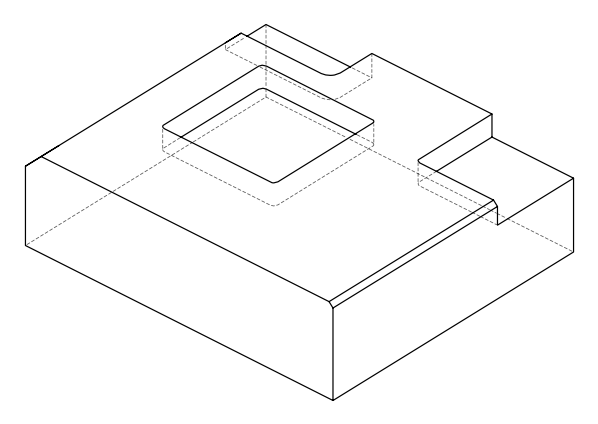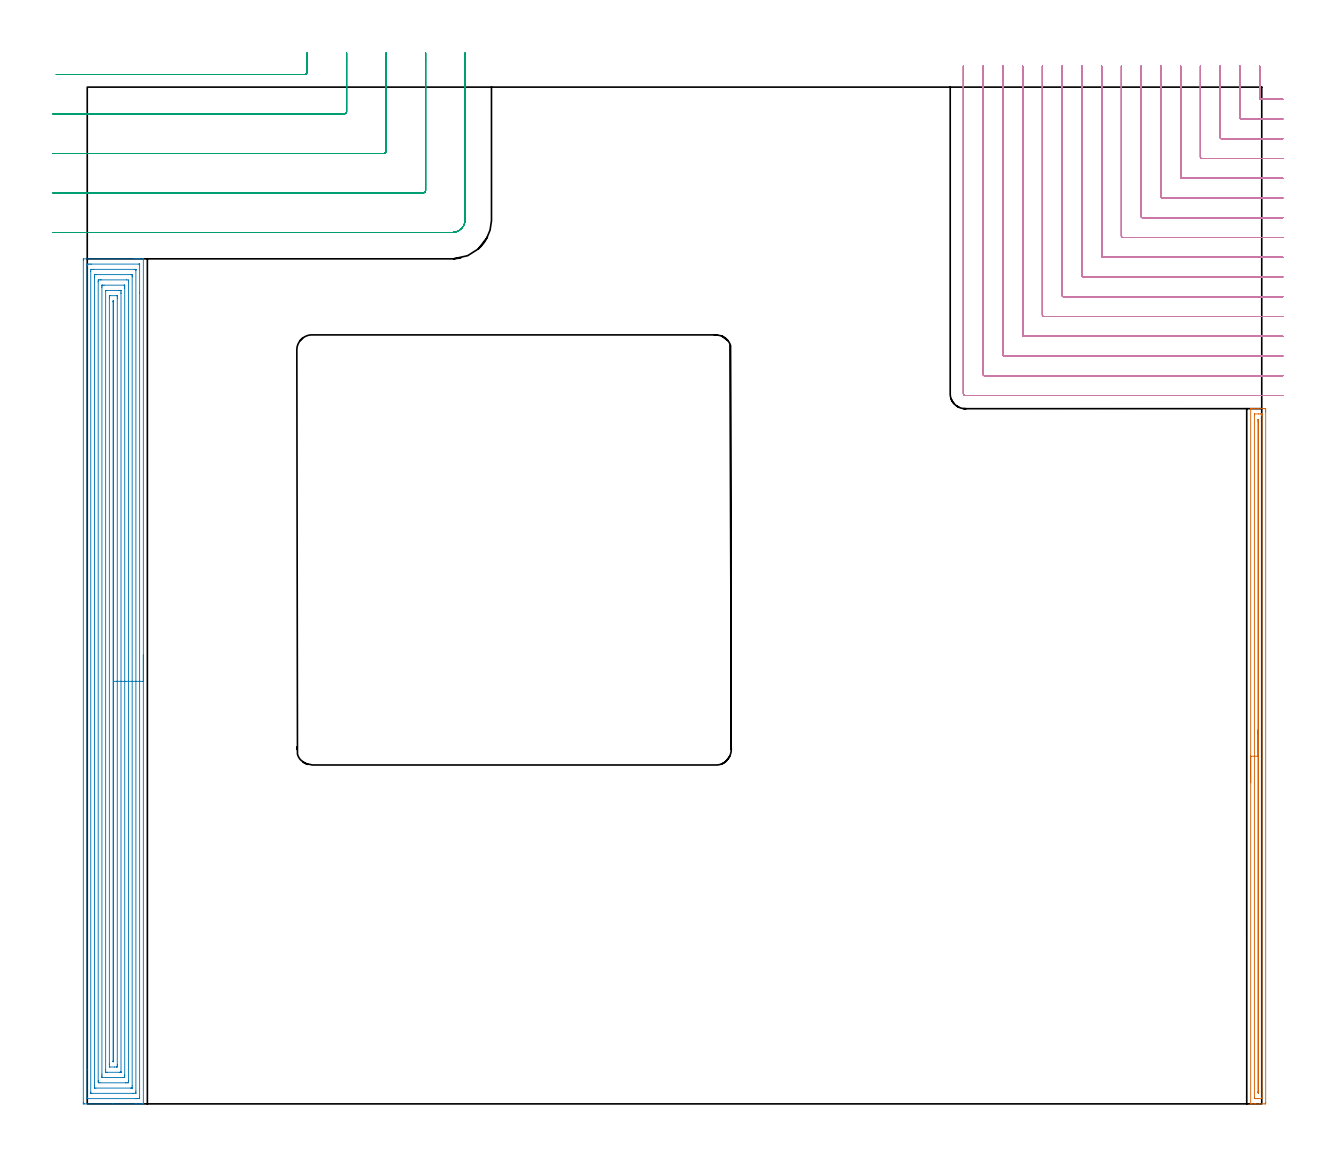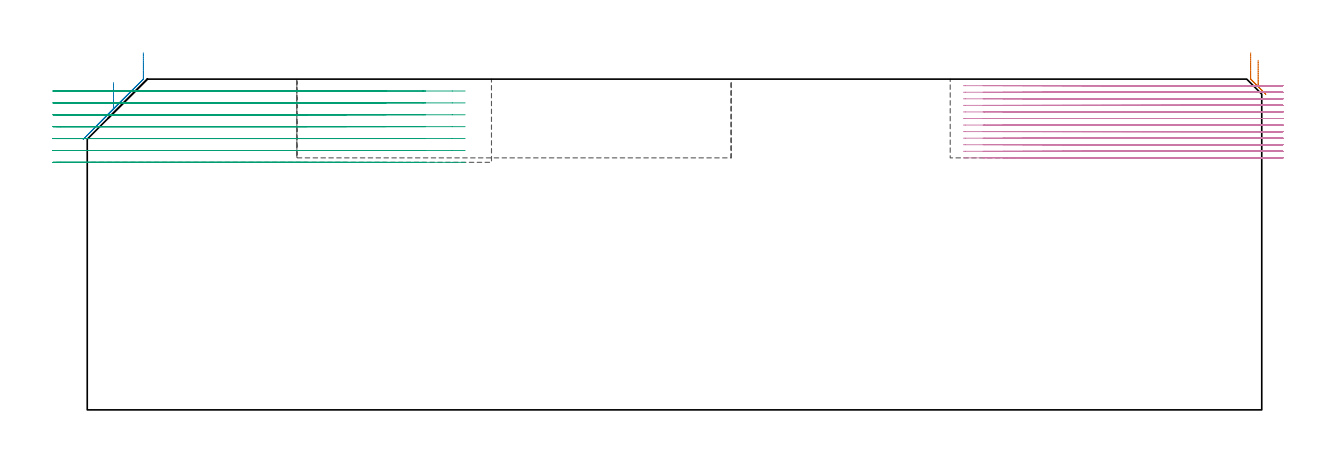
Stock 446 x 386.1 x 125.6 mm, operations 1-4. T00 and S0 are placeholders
(PLAN: 5 operations, 2 tool changes, 185.6 min)
(1 AREA_MILL | FG_CHAMFER_SURFACE | UGT0205_001 | 6.48 min | 4352 mm3)
(2 AREA_MILL_1 | FG_CHAMFER_SURFACE_1 | UGT0205_001 | 23.31 min | 85522 mm3)
(3 MILL_CORNER_NOTCH_RECTANGULAR | CORNER_NOTCH_RECTANGULAR | UGT0201_094 | Follow Part, ap 5, ae 75% | 12.53 min | 312649 mm3)
(4 MILL_CORNER_NOTCH_RECTANGULAR_1 | CORNER_NOTCH_RECTANGULAR_1 | NXT0201_013 | Follow Part, ap 2.5, ae 75% | 56.49 min | 431647 mm3)
(5 MILL_RECTANGULAR_POCKET | POCKET_RECTANGULAR_STRAIGHT | NXT0201_013 | Follow Part, ap 2.5, ae 75% | 86.79 min | 804456 mm3)
(TOOL UGT0205_001 | Chamfer Mill 20 x 3 x 45 deg. | D20 FL50 Z2)
(TOOL UGT0201_094 | End mill 20 mm | D20 FL38 Z4)
(TOOL NXT0201_013 | ENDMILL 10mm | D10 FL30 Z4)
(OP 1 AREA_MILL)
G17 G21 G94 G90
T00 M6
G54
G17 G0 G90 X441.8 Y122. S1061 M3
G43 Z135.6 H0
G94 G1 Y122.038 Z134.728 F250.
Y122.152 Z133.863
Y122.341 Z133.012
Y122.603 Z132.18
Y122.937 Z131.374
Y123.34 Z130.6
Y123.809 Z129.864
Y124.34 Z129.172
Y124.929 Z128.529
Y125.572 Z127.939
Y126.264 Z127.408
Y127. Z126.94
Y127.774 Z126.537
Y128.58 Z126.203
Y129.412 Z125.941
Y130.264 Z125.752
Y131.128 Z125.638
Y132. Z125.6
Y263.824
X441.803 Y263.99 Z125.588
X441.864 Y263.993 Z125.527
X442.287 Y264. Z125.113
X442.605 Z124.795
X443.31 Z124.085
X444.556 Z122.841
X445.99 Z121.406
X446.613 Z120.783
X446.883 Y263.998 Z120.513
X447.491 Y263.993 Z119.905
X447.493 Y263.987 Z119.903
X447.499 Y263.377 Z119.901
X447.5 Y262.76 Z119.9
X447.499 Y0.623 Z119.901
X447.494 Y0.012 Z119.903
X447.491 Y0.007 Z119.905
X446.883 Y0. Z120.513
X445.097 Z122.298
X443.663 Z123.734
X443.31 Z124.085
X442.287 Z125.113
X441.867 Z125.524
X441.815 Z125.576
X441.802 Y0.007 Z125.588
X441.8 Y0.176 Z125.6
Y132.
X443.214 Z124.186
Y261.685
X443.216 Y261.781 Z124.184
X443.221 Y261.971 Z124.179
X443.226 Y261.992 Z124.174
X443.234 Y261.995 Z124.166
X443.259 Y261.998 Z124.141
X444.686 Y262. Z122.714
X445.58 Z121.82
X445.99 Y261.997 Z121.41
X446.048 Y261.994 Z121.352
X446.078 Y261.991 Z121.322
X446.081 Y261.877 Z121.319
X446.085 Y261.685 Z121.315
X446.086 Y261.589 Z121.314
Y261.494
Y2.315
X446.084 Y2.219 Z121.316
X446.079 Y2.029 Z121.321
X446.074 Y2.008 Z121.326
X446.066 Y2.005 Z121.334
X446.041 Y2.002 Z121.359
X444.614 Y2. Z122.786
X443.72 Z123.68
X443.31 Y2.003 Z124.09
X443.252 Y2.006 Z124.148
X443.222 Y2.009 Z124.178
X443.219 Y2.123 Z124.181
X443.215 Y2.315 Z124.185
X443.214 Y2.411 Z124.186
Y2.507
Y132.
X444.628 Z122.772
Y258.908
X444.629 Y259.376 Z122.771
X444.633 Y259.802 Z122.767
X444.635 Y259.844 Z122.765
X444.649 Y259.943 Z122.751
X444.664 Y259.802 Z122.736
X444.671 Y259.377 Z122.729
Y259.334
Y4.624
X444.667 Y4.198 Z122.733
X444.665 Y4.156 Z122.735
X444.651 Y4.057 Z122.749
X444.635 Y4.198 Z122.765
X444.632 Y4.241 Z122.768
X444.629 Y4.666 Z122.771
X444.628 Y132. Z122.772
Y132.872 Z122.81
Y133.737 Z122.923
Y134.588 Z123.112
Y135.42 Z123.375
Y136.226 Z123.708
Y137. Z124.111
Y137.736 Z124.58
Y138.428 Z125.111
Y139.071 Z125.7
Y139.66 Z126.344
Y140.192 Z127.036
Y140.66 Z127.772
Y141.063 Z128.545
Y141.397 Z129.351
Y141.659 Z130.183
Y141.848 Z131.035
Y141.962 Z131.9
Y142. Z132.772
G0 Z135.6
M5
M2
(OP 2 AREA_MILL_1)
G17 G21 G94 G90
T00 M6
G54
G17 G0 G90 X21.3 Y170.45 S1061 M3
G43 Z135.6 H0
G94 G1 Y170.412 Z134.728 F250.
Y170.298 Z133.863
Y170.109 Z133.012
Y169.847 Z132.18
Y169.513 Z131.374
Y169.11 Z130.6
Y168.642 Z129.864
Y168.11 Z129.172
Y167.521 Z128.529
Y166.878 Z127.939
Y166.186 Z127.408
Y165.45 Z126.94
Y164.676 Z126.537
Y163.87 Z126.203
Y163.038 Z125.941
Y162.186 Z125.752
Y161.322 Z125.638
Y160.45 Z125.6
Y0.166
X21.294 Y0.01 Z125.593
X20.992 Y0. Z125.291
X20.66 Z124.959
X20.006 Z124.301
X18.801 Z123.098
X18.249 Z122.543
X9.668 Z113.965
X-1.085 Z103.212
X-1.364 Y0.003 Z102.933
X-1.492 Y0.01 Z102.806
X-1.499 Y0.14 Z102.799
X-1.5 Y0.612 Z102.8
Y320.288
X-1.495 Y320.764 Z102.803
X-1.492 Y320.89 Z102.806
X-1.361 Y320.9 Z102.936
X17.646 Z121.941
X18.249 Z122.543
X18.801 Z123.098
X19.128 Z123.424
X19.68 Z123.976
X20.006 Z124.301
X20.993 Z125.292
X21.294 Y320.89 Z125.593
X21.3 Y320.734 Z125.6
Y160.45
X19.886 Z124.186
X19.885 Y2.522 Z124.185
X19.884 Y2.398 Z124.184
X19.879 Y2.023 Z124.179
X19.513 Y2.007 Z123.813
X19.128 Y2.003 Z123.428
X18.641 Y2. Z122.941
X18.249 Z122.549
X0.185 Z104.485
X-0.006 Y2.002 Z104.294
X-0.036 Y2.004 Z104.264
X-0.067 Y2.01 Z104.233
X-0.079 Y2.017 Z104.221
X-0.08 Y2.04 Z104.22
X-0.085 Y2.275 Z104.215
X-0.086 Y12.991 Z104.214
X-0.085 Y318.378 Z104.215
X-0.084 Y318.502 Z104.216
X-0.079 Y318.877 Z104.221
X0.287 Y318.893 Z104.587
X0.672 Y318.898 Z104.972
X1.159 Y318.9 Z105.459
X1.551 Z105.851
X19.615 Z123.915
X19.806 Y318.898 Z124.106
X19.836 Y318.896 Z124.136
X19.867 Y318.89 Z124.167
X19.879 Y318.883 Z124.179
X19.88 Y318.86 Z124.18
X19.885 Y318.625 Z124.185
X19.886 Y307.901 Z124.186
Y160.45
X18.471 Z122.771
Y4.851
X18.469 Y4.184 Z122.769
X18.467 Y4.072 Z122.767
X18.465 Y4.022 Z122.765
X18.423 Y4.008 Z122.723
X18.249 Y4.005 Z122.549
X17.551 Y4. Z121.851
X17.37 Z121.67
X1.732 Y4.001 Z106.032
X1.551 Y4.004 Z105.851
X1.371 Y4.01 Z105.671
X1.335 Y4.017 Z105.635
X1.332 Y4.049 Z105.632
X1.33 Y4.109 Z105.63
X1.329 Y4.184 Z105.629
Y4.41
Y316.049
X1.331 Y316.716 Z105.631
X1.333 Y316.828 Z105.633
X1.335 Y316.878 Z105.635
X1.377 Y316.892 Z105.677
X1.551 Y316.896 Z105.851
X2.249 Y316.9 Z106.549
X2.43 Z106.73
X18.068 Y316.899 Z122.368
X18.249 Y316.896 Z122.549
X18.429 Y316.89 Z122.729
X18.465 Y316.883 Z122.765
X18.468 Y316.851 Z122.768
X18.47 Y316.791 Z122.77
X18.471 Y316.716 Z122.771
Y316.49
Y160.45
X17.057 Z121.357
Y6.863
X17.056 Y6.289 Z121.356
X17.053 Y6.096 Z121.353
X17.05 Y6.029 Z121.35
X17.044 Y6.009 Z121.344
X17.022 Y6.007 Z121.322
X16.916 Y6.003 Z121.216
X16.491 Y6. Z120.791
X3.279 Z107.579
X2.883 Y6.006 Z107.183
X2.785 Y6.01 Z107.085
X2.749 Y6.017 Z107.049
X2.747 Y6.049 Z107.047
X2.745 Y6.133 Z107.045
X2.743 Y6.545 Z107.043
Y6.863
Y314.037
X2.744 Y314.611 Z107.044
X2.747 Y314.804 Z107.047
X2.75 Y314.871 Z107.05
X2.756 Y314.891 Z107.056
X2.778 Y314.893 Z107.078
X2.884 Y314.897 Z107.184
X3.309 Y314.9 Z107.609
X16.521 Z120.821
X16.917 Y314.894 Z121.217
X17.015 Y314.89 Z121.315
X17.051 Y314.883 Z121.351
X17.053 Y314.851 Z121.353
X17.055 Y314.767 Z121.355
X17.057 Y314.355 Z121.357
Y314.037
Y160.45
X15.643 Z119.943
X15.642 Y8.649 Z119.942
Y8.619
X15.612 Y8.01 Z119.912
X15.369 Y8.003 Z119.669
X14.734 Y8. Z119.034
X14.493 Z118.793
X4.825 Y8.001 Z109.125
X4.188 Y8.01 Z108.488
X4.159 Y8.649 Z108.459
X4.158 Y8.679 Z108.458
Y312.251
Y312.281
X4.188 Y312.89 Z108.488
X4.431 Y312.897 Z108.731
X5.066 Y312.9 Z109.366
X5.307 Z109.607
X14.975 Y312.899 Z119.275
X15.612 Y312.89 Z119.912
X15.641 Y312.251 Z119.941
X15.642 Y312.221 Z119.942
X15.643 Y160.45 Z119.943
X14.229 Z118.529
Y10.948
X14.227 Y10.435 Z118.527
X14.224 Y10.059 Z118.524
X14.222 Y10.01 Z118.522
X14.175 Y10.007 Z118.475
X14.069 Y10.003 Z118.369
X13.855 Y10.001 Z118.155
X13.404 Y10. Z117.704
X5.803 Y10.001 Z110.103
X5.689 Y10.003 Z109.989
X5.613 Y10.008 Z109.913
X5.578 Y10.013 Z109.878
X5.577 Y10.055 Z109.877
X5.573 Y10.435 Z109.873
X5.571 Y10.815 Z109.871
Y11.328
Y309.952
X5.573 Y310.465 Z109.873
X5.576 Y310.841 Z109.876
X5.578 Y310.89 Z109.878
X5.625 Y310.894 Z109.925
X5.731 Y310.897 Z110.031
X5.945 Y310.899 Z110.245
X6.396 Y310.9 Z110.696
X13.997 Y310.899 Z118.297
X14.111 Y310.897 Z118.411
X14.187 Y310.892 Z118.487
X14.222 Y310.887 Z118.522
X14.223 Y310.845 Z118.523
X14.227 Y310.465 Z118.527
X14.229 Y310.085 Z118.529
Y309.572
Y160.45
X12.815 Z117.115
X12.814 Y12.221 Z117.114
X12.813 Y12.039 Z117.113
X12.811 Y12.017 Z117.111
X12.809 Y12.013 Z117.109
X12.791 Y12.01 Z117.091
X12.676 Y12.004 Z116.976
X12.531 Y12.001 Z116.831
X12.314 Y12. Z116.614
X7.703 Z112.003
X7.04 Y12.002 Z111.34
X7.007 Y12.006 Z111.307
X6.998 Y12.008 Z111.298
X6.992 Y12.05 Z111.292
X6.99 Y12.221 Z111.29
X6.986 Y12.95 Z111.286
X6.985 Y13.114 Z111.285
X6.986 Y308.679 Z111.286
X6.987 Y308.861 Z111.287
X6.989 Y308.883 Z111.289
X6.991 Y308.887 Z111.291
X7.009 Y308.89 Z111.309
X7.124 Y308.896 Z111.424
X7.269 Y308.899 Z111.569
X7.486 Y308.9 Z111.786
X12.097 Z116.397
X12.76 Y308.898 Z117.06
X12.793 Y308.894 Z117.093
X12.802 Y308.892 Z117.102
X12.808 Y308.85 Z117.108
X12.81 Y308.679 Z117.11
X12.814 Y307.95 Z117.114
X12.815 Y307.786 Z117.115
Y160.45
X11.4 Z115.7
Y14.9
X11.399 Y14.716 Z115.699
X11.393 Y14.007 Z115.693
X11.225 Y14. Z115.525
X11.218 Z115.518
X10.346 Z114.646
X8.588 Z112.888
X8.407 Y14.007 Z112.707
X8.404 Y14.188 Z112.704
X8.4 Y14.9 Z112.7
Y15.085
Y306.
X8.401 Y306.185 Z112.701
X8.407 Y306.893 Z112.707
X8.575 Y306.9 Z112.875
X8.582 Z112.882
X11.212 Z115.512
X11.393 Y306.893 Z115.693
X11.396 Y306.712 Z115.696
X11.4 Y306. Z115.7
Y305.815
Y160.45
X9.986 Z114.286
Y16.327
X9.985 Y16.153 Z114.285
X9.982 Y16.064 Z114.282
X9.979 Y16.014 Z114.279
X9.958 Y16.01 Z114.258
X9.9 Y16.007 Z114.2
X9.842 Y16.01 Z114.142
X9.821 Y16.014 Z114.121
X9.818 Y16.064 Z114.118
X9.816 Y16.151 Z114.116
X9.814 Y16.326 Z114.114
Y304.573
X9.815 Y304.747 Z114.115
X9.818 Y304.836 Z114.118
X9.821 Y304.886 Z114.121
X9.842 Y304.89 Z114.142
X9.9 Y304.893 Z114.2
X9.958 Y304.89 Z114.258
X9.979 Y304.886 Z114.279
X9.982 Y304.836 Z114.282
X9.984 Y304.749 Z114.284
X9.986 Y304.574 Z114.286
Y160.45
Y159.578 Z114.324
Y158.714 Z114.438
Y157.862 Z114.627
Y157.03 Z114.889
Y156.224 Z115.223
Y155.45 Z115.626
Y154.714 Z116.095
Y154.022 Z116.626
Y153.379 Z117.215
Y152.79 Z117.858
Y152.258 Z118.55
Y151.79 Z119.286
Y151.387 Z120.06
Y151.053 Z120.866
Y150.791 Z121.698
Y150.602 Z122.55
Y150.488 Z123.415
Y150.45 Z124.286
G0 Z135.6
M5
M2
(OP 3 MILL_CORNER_NOTCH_RECTANGULAR)
G17 G21 G94 G90
T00 M6
G54
G17 G0 G90 X-11.773 Y390.9 S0 M3
G43 Z135.6 H0
Z121.086
G94 G1 X-8.773 F250.
X82.506 F500.
G3 X83.5 Y391.894 R1.
G1 Y396.1
Y399.1 F250.
G0 Z135.6
X-13. Y375.9
Z121.086
G1 X-10.
X97.506 F500.
G3 X98.5 Y376.894 R1.
G1 Y396.1
Y399.1 F250.
G0 Z135.6
X-13. Y360.9
Z121.086
G1 X-10.
X112.505 F500.
G3 X113.5 Y361.894 R1.
G1 Y396.1
Y399.1 F250.
G0 Z135.6
X-13. Y345.9
Z121.086
G1 X-10.
X127.505 F500.
G3 X128.5 Y346.895 R1.
G1 Y396.1
Y399.1 F250.
G0 Z135.6
X-13. Y330.9
Z121.086
G1 X-10.
X138.6 F500.
G3 X143.5 Y335.8 R4.9
G1 Y396.1
Y399.1 F250.
G0 Z135.6
X-11.773 Y390.9
Z116.571
G1 X-8.773
X82.506 F500.
G3 X83.5 Y391.894 R1.
G1 Y396.1
Y399.1 F250.
G0 Z135.6
X-13. Y375.9
Z116.571
G1 X-10.
X97.506 F500.
G3 X98.5 Y376.894 R1.
G1 Y396.1
Y399.1 F250.
G0 Z135.6
X-13. Y360.9
Z116.571
G1 X-10.
X112.505 F500.
G3 X113.5 Y361.894 R1.
G1 Y396.1
Y399.1 F250.
G0 Z135.6
X-13. Y345.9
Z116.571
G1 X-10.
X127.505 F500.
G3 X128.5 Y346.895 R1.
G1 Y396.1
Y399.1 F250.
G0 Z135.6
X-13. Y330.9
Z116.571
G1 X-10.
X138.6 F500.
G3 X143.5 Y335.8 R4.9
G1 Y396.1
Y399.1 F250.
G0 Z135.6
X-11.773 Y390.9
Z112.057
G1 X-8.773
X82.506 F500.
G3 X83.5 Y391.894 R1.
G1 Y396.1
Y399.1 F250.
G0 Z135.6
X-13. Y375.9
Z112.057
G1 X-10.
X97.506 F500.
G3 X98.5 Y376.894 R1.
G1 Y396.1
Y399.1 F250.
G0 Z135.6
X-13. Y360.9
Z112.057
G1 X-10.
X112.505 F500.
G3 X113.5 Y361.894 R1.
G1 Y396.1
Y399.1 F250.
G0 Z135.6
X-13. Y345.9
Z112.057
G1 X-10.
X127.505 F500.
G3 X128.5 Y346.895 R1.
G1 Y396.1
Y399.1 F250.
G0 Z135.6
X-13. Y330.9
Z112.057
G1 X-10.
X138.6 F500.
G3 X143.5 Y335.8 R4.9
G1 Y396.1
Y399.1 F250.
G0 Z135.6
X-11.773 Y390.9
Z107.543
G1 X-8.773
X82.506 F500.
G3 X83.5 Y391.894 R1.
G1 Y396.1
Y399.1 F250.
G0 Z135.6
X-13. Y375.9
Z107.543
G1 X-10.
X97.506 F500.
G3 X98.5 Y376.894 R1.
G1 Y396.1
Y399.1 F250.
G0 Z135.6
X-13. Y360.9
Z107.543
G1 X-10.
X112.505 F500.
G3 X113.5 Y361.894 R1.
G1 Y396.1
Y399.1 F250.
G0 Z135.6
X-13. Y345.9
Z107.543
G1 X-10.
X127.505 F500.
G3 X128.5 Y346.895 R1.
G1 Y396.1
Y399.1 F250.
G0 Z135.6
X-13. Y330.9
Z107.543
G1 X-10.
X138.6 F500.
G3 X143.5 Y335.8 R4.9
G1 Y396.1
Y399.1 F250.
G0 Z135.6
X-11.773 Y390.9
Z103.029
G1 X-8.773
X82.506 F500.
G3 X83.5 Y391.894 R1.
G1 Y396.1
Y399.1 F250.
G0 Z135.6
X-13. Y375.9
Z103.029
G1 X-10.
X97.506 F500.
G3 X98.5 Y376.894 R1.
G1 Y396.1
Y399.1 F250.
G0 Z135.6
X-13. Y360.9
Z103.029
G1 X-10.
X112.505 F500.
G3 X113.5 Y361.894 R1.
G1 Y396.1
Y399.1 F250.
G0 Z135.6
X-13. Y345.9
Z103.029
G1 X-10.
X127.505 F500.
G3 X128.5 Y346.895 R1.
G1 Y396.1
Y399.1 F250.
G0 Z135.6
X-13. Y330.9
Z103.029
G1 X-10.
X138.6 F500.
G3 X143.5 Y335.8 R4.9
G1 Y396.1
Y399.1 F250.
G0 Z135.6
X-11.773 Y390.9
Z98.514
G1 X-8.773
X82.506 F500.
G3 X83.5 Y391.894 R1.
G1 Y396.1
Y399.1 F250.
G0 Z135.6
X-13. Y375.9
Z98.514
G1 X-10.
X97.506 F500.
G3 X98.5 Y376.894 R1.
G1 Y396.1
Y399.1 F250.
G0 Z135.6
X-13. Y360.9
Z98.514
G1 X-10.
X112.506 F500.
G3 X113.5 Y361.894 R1.
G1 Y396.1
Y399.1 F250.
G0 Z135.6
X-13. Y345.9
Z98.514
G1 X-10.
X127.505 F500.
G3 X128.5 Y346.895 R1.
G1 Y396.1
Y399.1 F250.
G0 Z135.6
X-13. Y330.9
Z98.514
G1 X-10.
X138.6 F500.
G3 X143.5 Y335.8 R4.9
G1 Y396.1
Y399.1 F250.
G0 Z135.6
X-11.773 Y390.9
Z94.
G1 X-8.773
X82.506 F500.
G3 X83.5 Y391.894 R1.
G1 Y396.1
Y399.1 F250.
G0 Z135.6
X-13. Y375.9
Z94.
G1 X-10.
X97.506 F500.
G3 X98.5 Y376.894 R1.
G1 Y396.1
Y399.1 F250.
G0 Z135.6
X-13. Y360.9
Z94.
G1 X-10.
X112.506 F500.
G3 X113.5 Y361.894 R1.
G1 Y396.1
Y399.1 F250.
G0 Z135.6
X-13. Y345.9
Z94.
G1 X-10.
X127.505 F500.
G3 X128.5 Y346.895 R1.
G1 Y396.1
Y399.1 F250.
G0 Z135.6
X-13. Y330.9
Z94.
G1 X-10.
X138.6 F500.
G3 X143.5 Y335.8 R4.9
G1 Y396.1
Y399.1 F250.
G0 Z135.6
M5
M2
(OP 4 MILL_CORNER_NOTCH_RECTANGULAR_1)
G17 G21 G94 G90
T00 M6
G54
G17 G0 G90 X445.2 Y394.1 S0 M3
G43 Z135.6 H0
Z123.108
G94 G1 Y391.1 F250.
Y381.993 F500.
G3 X445.693 Y381.5 R0.5
G1 X451.
X454. F250.
G0 Z135.6
X437.7 Y394.1
Z123.108
G1 Y391.1
Y374.493 F500.
G3 X438.193 Y374. R0.5
G1 X451.
X454. F250.
G0 Z135.6
X430.2 Y394.1
Z123.108
G1 Y391.1
Y366.993 F500.
G3 X430.693 Y366.5 R0.5
G1 X451.
X454. F250.
G0 Z135.6
X422.7 Y394.1
Z123.108
G1 Y391.1
Y359.494 F500.
G3 X423.194 Y359. R0.5
G1 X451.
X454. F250.
G0 Z135.6
X415.2 Y394.1
Z123.108
G1 Y391.1
Y351.994 F500.
G3 X415.694 Y351.5 R0.5
G1 X451.
X454. F250.
G0 Z135.6
X407.7 Y394.1
Z123.108
G1 Y391.1
Y344.494 F500.
G3 X408.194 Y344. R0.5
G1 X451.
X454. F250.
G0 Z135.6
X400.2 Y394.1
Z123.108
G1 Y391.1
Y336.995 F500.
G3 X400.695 Y336.5 R0.5
G1 X451.
X454. F250.
G0 Z135.6
X392.7 Y394.1
Z123.108
G1 Y391.1
Y329.495 F500.
G3 X393.195 Y329. R0.5
G1 X451.
X454. F250.
G0 Z135.6
X385.2 Y394.1
Z123.108
G1 Y391.1
Y321.995 F500.
G3 X385.695 Y321.5 R0.5
G1 X451.
X454. F250.
G0 Z135.6
X377.7 Y394.1
Z123.108
G1 Y391.1
Y314.495 F500.
G3 X378.195 Y314. R0.5
G1 X451.
X454. F250.
G0 Z135.6
X370.2 Y394.1
Z123.108
G1 Y391.1
Y306.996 F500.
G3 X370.696 Y306.5 R0.5
G1 X451.
X454. F250.
G0 Z135.6
X362.7 Y394.1
Z123.108
G1 Y391.1
Y299.496 F500.
G3 X363.196 Y299. R0.5
G1 X451.
X454. F250.
G0 Z135.6
X355.2 Y394.1
Z123.108
G1 Y391.1
Y291.996 F500.
G3 X355.696 Y291.5 R0.5
G1 X451.
X454. F250.
G0 Z135.6
X347.7 Y394.1
Z123.108
G1 Y391.1
Y284.496 F500.
G3 X348.196 Y284. R0.5
G1 X451.
X454. F250.
G0 Z135.6
X340.2 Y394.1
Z123.108
G1 Y391.1
Y276.996 F500.
G3 X340.696 Y276.5 R0.5
G1 X451.
X454. F250.
G0 Z135.6
X332.7 Y394.1
Z123.108
G1 Y391.1
Y269.7 F500.
G3 X333.4 Y269. R0.7
G1 X451.
X454. F250.
G0 Z135.6
X445.2 Y394.1
Z120.617
G1 Y391.1
Y381.993 F500.
G3 X445.693 Y381.5 R0.5
G1 X451.
X454. F250.
G0 Z135.6
X437.7 Y394.1
Z120.617
G1 Y391.1
Y374.493 F500.
G3 X438.193 Y374. R0.5
G1 X451.
X454. F250.
G0 Z135.6
X430.2 Y394.1
Z120.617
G1 Y391.1
Y366.993 F500.
G3 X430.693 Y366.5 R0.5
G1 X451.
X454. F250.
G0 Z135.6
X422.7 Y394.1
Z120.617
G1 Y391.1
Y359.494 F500.
G3 X423.194 Y359. R0.5
G1 X451.
X454. F250.
G0 Z135.6
X415.2 Y394.1
Z120.617
G1 Y391.1
Y351.994 F500.
G3 X415.694 Y351.5 R0.5
G1 X451.
X454. F250.
G0 Z135.6
X407.7 Y394.1
Z120.617
G1 Y391.1
Y344.494 F500.
G3 X408.194 Y344. R0.5
G1 X451.
X454. F250.
G0 Z135.6
X400.2 Y394.1
Z120.617
G1 Y391.1
Y336.995 F500.
G3 X400.695 Y336.5 R0.5
G1 X451.
X454. F250.
G0 Z135.6
X392.7 Y394.1
Z120.617
G1 Y391.1
Y329.495 F500.
G3 X393.195 Y329. R0.5
G1 X451.
X454. F250.
G0 Z135.6
X385.2 Y394.1
Z120.617
G1 Y391.1
Y321.995 F500.
G3 X385.695 Y321.5 R0.5
G1 X451.
X454. F250.
G0 Z135.6
X377.7 Y394.1
Z120.617
G1 Y391.1
Y314.495 F500.
G3 X378.195 Y314. R0.5
G1 X451.
X454. F250.
G0 Z135.6
X370.2 Y394.1
Z120.617
G1 Y391.1
Y306.996 F500.
G3 X370.696 Y306.5 R0.5
G1 X451.
X454. F250.
G0 Z135.6
X362.7 Y394.1
Z120.617
G1 Y391.1
Y299.496 F500.
G3 X363.196 Y299. R0.5
G1 X451.
X454. F250.
G0 Z135.6
X355.2 Y394.1
Z120.617
G1 Y391.1
Y291.996 F500.
G3 X355.696 Y291.5 R0.5
G1 X451.
X454. F250.
G0 Z135.6
X347.7 Y394.1
Z120.617
G1 Y391.1
Y284.496 F500.
G3 X348.196 Y284. R0.5
G1 X451.
X454. F250.
G0 Z135.6
X340.2 Y394.1
Z120.617
G1 Y391.1
Y276.997 F500.
G3 X340.697 Y276.5 R0.5
G1 X451.
X454. F250.
G0 Z135.6
X332.7 Y394.1
Z120.617
G1 Y391.1
Y269.7 F500.
G3 X333.4 Y269. R0.7
G1 X451.
X454. F250.
G0 Z135.6
X445.2 Y394.1
Z118.125
G1 Y391.1
Y381.993 F500.
G3 X445.693 Y381.5 R0.5
G1 X451.
X454. F250.
G0 Z135.6
X437.7 Y394.1
Z118.125
G1 Y391.1
Y374.493 F500.
G3 X438.193 Y374. R0.5
G1 X451.
X454. F250.
G0 Z135.6
X430.2 Y394.1
Z118.125
G1 Y391.1
Y366.993 F500.
G3 X430.693 Y366.5 R0.5
G1 X451.
X454. F250.
G0 Z135.6
X422.7 Y394.1
Z118.125
G1 Y391.1
Y359.494 F500.
G3 X423.194 Y359. R0.5
G1 X451.
X454. F250.
G0 Z135.6
X415.2 Y394.1
Z118.125
G1 Y391.1
Y351.994 F500.
G3 X415.694 Y351.5 R0.5
G1 X451.
X454. F250.
G0 Z135.6
X407.7 Y394.1
Z118.125
G1 Y391.1
Y344.494 F500.
G3 X408.194 Y344. R0.5
G1 X451.
X454. F250.
G0 Z135.6
X400.2 Y394.1
Z118.125
G1 Y391.1
Y336.995 F500.
G3 X400.695 Y336.5 R0.5
G1 X451.
X454. F250.
G0 Z135.6
X392.7 Y394.1
Z118.125
G1 Y391.1
Y329.495 F500.
G3 X393.195 Y329. R0.5
G1 X451.
X454. F250.
G0 Z135.6
X385.2 Y394.1
Z118.125
G1 Y391.1
Y321.995 F500.
G3 X385.695 Y321.5 R0.5
G1 X451.
X454. F250.
G0 Z135.6
X377.7 Y394.1
Z118.125
G1 Y391.1
Y314.495 F500.
G3 X378.195 Y314. R0.5
G1 X451.
X454. F250.
G0 Z135.6
X370.2 Y394.1
Z118.125
G1 Y391.1
Y306.996 F500.
G3 X370.696 Y306.5 R0.5
G1 X451.
X454. F250.
G0 Z135.6
X362.7 Y394.1
Z118.125
G1 Y391.1
Y299.496 F500.
G3 X363.196 Y299. R0.5
G1 X451.
X454. F250.
G0 Z135.6
X355.2 Y394.1
Z118.125
G1 Y391.1
Y291.996 F500.
G3 X355.696 Y291.5 R0.5
G1 X451.
X454. F250.
G0 Z135.6
X347.7 Y394.1
Z118.125
G1 Y391.1
Y284.496 F500.
G3 X348.196 Y284. R0.5
G1 X451.
X454. F250.
G0 Z135.6
X340.2 Y394.1
Z118.125
G1 Y391.1
Y276.996 F500.
G3 X340.696 Y276.5 R0.5
G1 X451.
X454. F250.
G0 Z135.6
X332.7 Y394.1
Z118.125
G1 Y391.1
Y269.7 F500.
G3 X333.4 Y269. R0.7
G1 X451.
X454. F250.
G0 Z135.6
X445.2 Y394.1
Z115.633
G1 Y391.1
Y381.993 F500.
G3 X445.693 Y381.5 R0.5
G1 X451.
X454. F250.
G0 Z135.6
X437.7 Y394.1
Z115.633
G1 Y391.1
Y374.493 F500.
G3 X438.193 Y374. R0.5
G1 X451.
X454. F250.
G0 Z135.6
X430.2 Y394.1
Z115.633
G1 Y391.1
Y366.993 F500.
G3 X430.693 Y366.5 R0.5
G1 X451.
X454. F250.
G0 Z135.6
X422.7 Y394.1
Z115.633
G1 Y391.1
Y359.494 F500.
G3 X423.194 Y359. R0.5
G1 X451.
X454. F250.
G0 Z135.6
X415.2 Y394.1
Z115.633
G1 Y391.1
Y351.994 F500.
G3 X415.694 Y351.5 R0.5
G1 X451.
X454. F250.
G0 Z135.6
X407.7 Y394.1
Z115.633
G1 Y391.1
Y344.494 F500.
G3 X408.194 Y344. R0.5
G1 X451.
X454. F250.
G0 Z135.6
X400.2 Y394.1
Z115.633
G1 Y391.1
Y336.995 F500.
G3 X400.695 Y336.5 R0.5
G1 X451.
X454. F250.
G0 Z135.6
X392.7 Y394.1
Z115.633
G1 Y391.1
Y329.495 F500.
G3 X393.195 Y329. R0.5
G1 X451.
X454. F250.
G0 Z135.6
X385.2 Y394.1
Z115.633
G1 Y391.1
Y321.995 F500.
G3 X385.695 Y321.5 R0.5
G1 X451.
X454. F250.
G0 Z135.6
X377.7 Y394.1
Z115.633
G1 Y391.1
Y314.495 F500.
G3 X378.195 Y314. R0.5
G1 X451.
X454. F250.
G0 Z135.6
X370.2 Y394.1
Z115.633
G1 Y391.1
Y306.996 F500.
G3 X370.696 Y306.5 R0.5
G1 X451.
X454. F250.
G0 Z135.6
X362.7 Y394.1
Z115.633
G1 Y391.1
Y299.496 F500.
G3 X363.196 Y299. R0.5
G1 X451.
X454. F250.
G0 Z135.6
X355.2 Y394.1
Z115.633
G1 Y391.1
Y291.996 F500.
G3 X355.696 Y291.5 R0.5
G1 X451.
X454. F250.
G0 Z135.6
X347.7 Y394.1
Z115.633
G1 Y391.1
Y284.496 F500.
G3 X348.196 Y284. R0.5
G1 X451.
X454. F250.
G0 Z135.6
X340.2 Y394.1
Z115.633
G1 Y391.1
Y276.996 F500.
G3 X340.696 Y276.5 R0.5
G1 X451.
X454. F250.
G0 Z135.6
X332.7 Y394.1
Z115.633
G1 Y391.1
Y269.7 F500.
G3 X333.4 Y269. R0.7
G1 X451.
X454. F250.
G0 Z135.6
X445.2 Y394.1
Z113.142
G1 Y391.1
Y381.993 F500.
G3 X445.693 Y381.5 R0.5
G1 X451.
X454. F250.
G0 Z135.6
X437.7 Y394.1
Z113.142
G1 Y391.1
Y374.493 F500.
G3 X438.193 Y374. R0.5
G1 X451.
X454. F250.
G0 Z135.6
X430.2 Y394.1
Z113.142
G1 Y391.1
Y366.993 F500.
G3 X430.693 Y366.5 R0.5
G1 X451.
X454. F250.
G0 Z135.6
X422.7 Y394.1
Z113.142
G1 Y391.1
Y359.494 F500.
G3 X423.194 Y359. R0.5
G1 X451.
X454. F250.
G0 Z135.6
X415.2 Y394.1
Z113.142
G1 Y391.1
Y351.994 F500.
G3 X415.694 Y351.5 R0.5
G1 X451.
X454. F250.
G0 Z135.6
X407.7 Y394.1
Z113.142
G1 Y391.1
Y344.494 F500.
G3 X408.194 Y344. R0.5
G1 X451.
X454. F250.
G0 Z135.6
X400.2 Y394.1
Z113.142
G1 Y391.1
Y336.995 F500.
G3 X400.695 Y336.5 R0.5
G1 X451.
X454. F250.
G0 Z135.6
X392.7 Y394.1
Z113.142
G1 Y391.1
Y329.495 F500.
G3 X393.195 Y329. R0.5
G1 X451.
X454. F250.
G0 Z135.6
X385.2 Y394.1
Z113.142
G1 Y391.1
Y321.995 F500.
G3 X385.695 Y321.5 R0.5
G1 X451.
X454. F250.
G0 Z135.6
X377.7 Y394.1
Z113.142
G1 Y391.1
Y314.495 F500.
G3 X378.195 Y314. R0.5
G1 X451.
X454. F250.
G0 Z135.6
X370.2 Y394.1
Z113.142
G1 Y391.1
Y306.996 F500.
G3 X370.696 Y306.5 R0.5
G1 X451.
X454. F250.
G0 Z135.6
X362.7 Y394.1
Z113.142
G1 Y391.1
Y299.496 F500.
G3 X363.196 Y299. R0.5
G1 X451.
X454. F250.
G0 Z135.6
X355.2 Y394.1
Z113.142
G1 Y391.1
Y291.996 F500.
G3 X355.696 Y291.5 R0.5
G1 X451.
X454. F250.
G0 Z135.6
X347.7 Y394.1
Z113.142
G1 Y391.1
Y284.496 F500.
G3 X348.196 Y284. R0.5
G1 X451.
X454. F250.
G0 Z135.6
X340.2 Y394.1
Z113.142
G1 Y391.1
Y276.997 F500.
G3 X340.697 Y276.5 R0.5
G1 X451.
X454. F250.
G0 Z135.6
X332.7 Y394.1
Z113.142
G1 Y391.1
Y269.7 F500.
G3 X333.4 Y269. R0.7
G1 X451.
X454. F250.
G0 Z135.6
X445.2 Y394.1
Z110.65
G1 Y391.1
Y381.993 F500.
G3 X445.693 Y381.5 R0.5
G1 X451.
X454. F250.
G0 Z135.6
X437.7 Y394.1
Z110.65
G1 Y391.1
Y374.493 F500.
G3 X438.193 Y374. R0.5
G1 X451.
X454. F250.
G0 Z135.6
X430.2 Y394.1
Z110.65
G1 Y391.1
Y366.993 F500.
G3 X430.693 Y366.5 R0.5
G1 X451.
X454. F250.
G0 Z135.6
X422.7 Y394.1
Z110.65
G1 Y391.1
Y359.494 F500.
G3 X423.194 Y359. R0.5
G1 X451.
X454. F250.
G0 Z135.6
X415.2 Y394.1
Z110.65
G1 Y391.1
Y351.994 F500.
G3 X415.694 Y351.5 R0.5
G1 X451.
X454. F250.
G0 Z135.6
X407.7 Y394.1
Z110.65
G1 Y391.1
Y344.494 F500.
G3 X408.194 Y344. R0.5
G1 X451.
X454. F250.
G0 Z135.6
X400.2 Y394.1
Z110.65
G1 Y391.1
Y336.995 F500.
G3 X400.695 Y336.5 R0.5
G1 X451.
X454. F250.
G0 Z135.6
X392.7 Y394.1
Z110.65
G1 Y391.1
Y329.495 F500.
G3 X393.195 Y329. R0.5
G1 X451.
X454. F250.
G0 Z135.6
X385.2 Y394.1
Z110.65
G1 Y391.1
Y321.995 F500.
G3 X385.695 Y321.5 R0.5
G1 X451.
X454. F250.
G0 Z135.6
X377.7 Y394.1
Z110.65
G1 Y391.1
Y314.495 F500.
G3 X378.195 Y314. R0.5
G1 X451.
X454. F250.
G0 Z135.6
X370.2 Y394.1
Z110.65
G1 Y391.1
Y306.996 F500.
G3 X370.696 Y306.5 R0.5
G1 X451.
X454. F250.
G0 Z135.6
X362.7 Y394.1
Z110.65
G1 Y391.1
Y299.496 F500.
G3 X363.196 Y299. R0.5
G1 X451.
X454. F250.
G0 Z135.6
X355.2 Y394.1
Z110.65
G1 Y391.1
Y291.996 F500.
G3 X355.696 Y291.5 R0.5
G1 X451.
X454. F250.
G0 Z135.6
X347.7 Y394.1
Z110.65
G1 Y391.1
Y284.496 F500.
G3 X348.196 Y284. R0.5
G1 X451.
X454. F250.
G0 Z135.6
X340.2 Y394.1
Z110.65
G1 Y391.1
Y276.996 F500.
G3 X340.696 Y276.5 R0.5
G1 X451.
X454. F250.
G0 Z135.6
X332.7 Y394.1
Z110.65
G1 Y391.1
Y269.7 F500.
G3 X333.4 Y269. R0.7
G1 X451.
X454. F250.
G0 Z135.6
X445.2 Y394.1
Z108.158
G1 Y391.1
Y381.993 F500.
G3 X445.693 Y381.5 R0.5
G1 X451.
X454. F250.
G0 Z135.6
X437.7 Y394.1
Z108.158
G1 Y391.1
Y374.493 F500.
G3 X438.193 Y374. R0.5
G1 X451.
X454. F250.
G0 Z135.6
X430.2 Y394.1
Z108.158
G1 Y391.1
Y366.993 F500.
G3 X430.693 Y366.5 R0.5
G1 X451.
X454. F250.
G0 Z135.6
X422.7 Y394.1
Z108.158
G1 Y391.1
Y359.494 F500.
G3 X423.194 Y359. R0.5
G1 X451.
X454. F250.
G0 Z135.6
X415.2 Y394.1
Z108.158
G1 Y391.1
Y351.994 F500.
G3 X415.694 Y351.5 R0.5
G1 X451.
X454. F250.
G0 Z135.6
X407.7 Y394.1
Z108.158
G1 Y391.1
Y344.494 F500.
G3 X408.194 Y344. R0.5
G1 X451.
X454. F250.
G0 Z135.6
X400.2 Y394.1
Z108.158
G1 Y391.1
Y336.995 F500.
G3 X400.695 Y336.5 R0.5
G1 X451.
X454. F250.
G0 Z135.6
X392.7 Y394.1
Z108.158
G1 Y391.1
Y329.495 F500.
G3 X393.195 Y329. R0.5
G1 X451.
X454. F250.
G0 Z135.6
X385.2 Y394.1
Z108.158
G1 Y391.1
Y321.995 F500.
G3 X385.695 Y321.5 R0.5
G1 X451.
X454. F250.
G0 Z135.6
X377.7 Y394.1
Z108.158
G1 Y391.1
Y314.495 F500.
G3 X378.195 Y314. R0.5
G1 X451.
X454. F250.
G0 Z135.6
X370.2 Y394.1
Z108.158
G1 Y391.1
Y306.996 F500.
G3 X370.696 Y306.5 R0.5
G1 X451.
X454. F250.
G0 Z135.6
X362.7 Y394.1
Z108.158
G1 Y391.1
Y299.496 F500.
G3 X363.196 Y299. R0.5
G1 X451.
X454. F250.
G0 Z135.6
X355.2 Y394.1
Z108.158
G1 Y391.1
Y291.996 F500.
G3 X355.696 Y291.5 R0.5
G1 X451.
X454. F250.
G0 Z135.6
X347.7 Y394.1
Z108.158
G1 Y391.1
Y284.496 F500.
G3 X348.196 Y284. R0.5
G1 X451.
X454. F250.
G0 Z135.6
X340.2 Y394.1
Z108.158
G1 Y391.1
Y276.996 F500.
G3 X340.696 Y276.5 R0.5
G1 X451.
X454. F250.
G0 Z135.6
X332.7 Y394.1
Z108.158
G1 Y391.1
Y269.7 F500.
G3 X333.4 Y269. R0.7
G1 X451.
X454. F250.
G0 Z135.6
X445.2 Y394.1
Z105.667
G1 Y391.1
Y381.993 F500.
G3 X445.693 Y381.5 R0.5
G1 X451.
X454. F250.
G0 Z135.6
X437.7 Y394.1
Z105.667
G1 Y391.1
Y374.493 F500.
G3 X438.193 Y374. R0.5
G1 X451.
X454. F250.
G0 Z135.6
X430.2 Y394.1
Z105.667
G1 Y391.1
Y366.993 F500.
G3 X430.693 Y366.5 R0.5
G1 X451.
X454. F250.
G0 Z135.6
X422.7 Y394.1
Z105.667
G1 Y391.1
Y359.494 F500.
G3 X423.194 Y359. R0.5
G1 X451.
X454. F250.
G0 Z135.6
X415.2 Y394.1
Z105.667
G1 Y391.1
Y351.994 F500.
G3 X415.694 Y351.5 R0.5
G1 X451.
X454. F250.
G0 Z135.6
X407.7 Y394.1
Z105.667
G1 Y391.1
Y344.494 F500.
G3 X408.194 Y344. R0.5
G1 X451.
X454. F250.
G0 Z135.6
X400.2 Y394.1
Z105.667
G1 Y391.1
Y336.995 F500.
G3 X400.695 Y336.5 R0.5
G1 X451.
X454. F250.
G0 Z135.6
X392.7 Y394.1
Z105.667
G1 Y391.1
Y329.495 F500.
G3 X393.195 Y329. R0.5
G1 X451.
X454. F250.
G0 Z135.6
X385.2 Y394.1
Z105.667
G1 Y391.1
Y321.995 F500.
G3 X385.695 Y321.5 R0.5
G1 X451.
X454. F250.
G0 Z135.6
X377.7 Y394.1
Z105.667
G1 Y391.1
Y314.495 F500.
G3 X378.195 Y314. R0.5
G1 X451.
X454. F250.
G0 Z135.6
X370.2 Y394.1
Z105.667
G1 Y391.1
Y306.996 F500.
G3 X370.696 Y306.5 R0.5
G1 X451.
X454. F250.
G0 Z135.6
X362.7 Y394.1
Z105.667
G1 Y391.1
Y299.496 F500.
G3 X363.196 Y299. R0.5
G1 X451.
X454. F250.
G0 Z135.6
X355.2 Y394.1
Z105.667
G1 Y391.1
Y291.996 F500.
G3 X355.696 Y291.5 R0.5
G1 X451.
X454. F250.
G0 Z135.6
X347.7 Y394.1
Z105.667
G1 Y391.1
Y284.496 F500.
G3 X348.196 Y284. R0.5
G1 X451.
X454. F250.
G0 Z135.6
X340.2 Y394.1
Z105.667
G1 Y391.1
Y276.997 F500.
G3 X340.697 Y276.5 R0.5
G1 X451.
X454. F250.
G0 Z135.6
X332.7 Y394.1
Z105.667
G1 Y391.1
Y269.7 F500.
G3 X333.4 Y269. R0.7
G1 X451.
X454. F250.
G0 Z135.6
X445.2 Y394.1
Z103.175
G1 Y391.1
Y381.993 F500.
G3 X445.693 Y381.5 R0.5
G1 X451.
X454. F250.
G0 Z135.6
X437.7 Y394.1
Z103.175
G1 Y391.1
Y374.493 F500.
G3 X438.193 Y374. R0.5
G1 X451.
X454. F250.
G0 Z135.6
X430.2 Y394.1
Z103.175
G1 Y391.1
Y366.993 F500.
G3 X430.693 Y366.5 R0.5
G1 X451.
X454. F250.
G0 Z135.6
X422.7 Y394.1
Z103.175
G1 Y391.1
Y359.494 F500.
G3 X423.194 Y359. R0.5
G1 X451.
X454. F250.
G0 Z135.6
X415.2 Y394.1
Z103.175
G1 Y391.1
Y351.994 F500.
G3 X415.694 Y351.5 R0.5
G1 X451.
X454. F250.
G0 Z135.6
X407.7 Y394.1
Z103.175
G1 Y391.1
Y344.494 F500.
G3 X408.194 Y344. R0.5
G1 X451.
X454. F250.
G0 Z135.6
X400.2 Y394.1
Z103.175
G1 Y391.1
Y336.995 F500.
G3 X400.695 Y336.5 R0.5
G1 X451.
X454. F250.
G0 Z135.6
X392.7 Y394.1
Z103.175
G1 Y391.1
Y329.495 F500.
G3 X393.195 Y329. R0.5
G1 X451.
X454. F250.
G0 Z135.6
X385.2 Y394.1
Z103.175
G1 Y391.1
Y321.995 F500.
G3 X385.695 Y321.5 R0.5
G1 X451.
X454. F250.
G0 Z135.6
X377.7 Y394.1
Z103.175
G1 Y391.1
Y314.495 F500.
G3 X378.195 Y314. R0.5
G1 X451.
X454. F250.
G0 Z135.6
X370.2 Y394.1
Z103.175
G1 Y391.1
Y306.996 F500.
G3 X370.696 Y306.5 R0.5
G1 X451.
X454. F250.
G0 Z135.6
X362.7 Y394.1
Z103.175
G1 Y391.1
Y299.496 F500.
G3 X363.196 Y299. R0.5
G1 X451.
X454. F250.
G0 Z135.6
X355.2 Y394.1
Z103.175
G1 Y391.1
Y291.996 F500.
G3 X355.696 Y291.5 R0.5
G1 X451.
X454. F250.
G0 Z135.6
X347.7 Y394.1
Z103.175
G1 Y391.1
Y284.496 F500.
G3 X348.196 Y284. R0.5
G1 X451.
X454. F250.
G0 Z135.6
X340.2 Y394.1
Z103.175
G1 Y391.1
Y276.996 F500.
G3 X340.696 Y276.5 R0.5
G1 X451.
X454. F250.
G0 Z135.6
X332.7 Y394.1
Z103.175
G1 Y391.1
Y269.7 F500.
G3 X333.4 Y269. R0.7
G1 X451.
X454. F250.
G0 Z135.6
X445.2 Y394.1
Z100.683
G1 Y391.1
Y381.993 F500.
G3 X445.693 Y381.5 R0.5
G1 X451.
X454. F250.
G0 Z135.6
X437.7 Y394.1
Z100.683
G1 Y391.1
Y374.493 F500.
G3 X438.193 Y374. R0.5
G1 X451.
X454. F250.
G0 Z135.6
X430.2 Y394.1
Z100.683
G1 Y391.1
Y366.993 F500.
G3 X430.693 Y366.5 R0.5
G1 X451.
X454. F250.
G0 Z135.6
X422.7 Y394.1
Z100.683
G1 Y391.1
Y359.494 F500.
G3 X423.194 Y359. R0.5
G1 X451.
X454. F250.
G0 Z135.6
X415.2 Y394.1
Z100.683
G1 Y391.1
Y351.994 F500.
G3 X415.694 Y351.5 R0.5
G1 X451.
X454. F250.
G0 Z135.6
X407.7 Y394.1
Z100.683
G1 Y391.1
Y344.494 F500.
G3 X408.194 Y344. R0.5
G1 X451.
X454. F250.
G0 Z135.6
X400.2 Y394.1
Z100.683
G1 Y391.1
Y336.995 F500.
G3 X400.695 Y336.5 R0.5
G1 X451.
X454. F250.
G0 Z135.6
X392.7 Y394.1
Z100.683
G1 Y391.1
Y329.495 F500.
G3 X393.195 Y329. R0.5
G1 X451.
X454. F250.
G0 Z135.6
X385.2 Y394.1
Z100.683
G1 Y391.1
Y321.995 F500.
G3 X385.695 Y321.5 R0.5
G1 X451.
X454. F250.
G0 Z135.6
X377.7 Y394.1
Z100.683
G1 Y391.1
Y314.495 F500.
G3 X378.195 Y314. R0.5
G1 X451.
X454. F250.
G0 Z135.6
X370.2 Y394.1
Z100.683
G1 Y391.1
Y306.996 F500.
G3 X370.696 Y306.5 R0.5
G1 X451.
X454. F250.
G0 Z135.6
X362.7 Y394.1
Z100.683
G1 Y391.1
Y299.496 F500.
G3 X363.196 Y299. R0.5
G1 X451.
X454. F250.
G0 Z135.6
X355.2 Y394.1
Z100.683
G1 Y391.1
Y291.996 F500.
G3 X355.696 Y291.5 R0.5
G1 X451.
X454. F250.
G0 Z135.6
X347.7 Y394.1
Z100.683
G1 Y391.1
Y284.496 F500.
G3 X348.196 Y284. R0.5
G1 X451.
X454. F250.
G0 Z135.6
X340.2 Y394.1
Z100.683
G1 Y391.1
Y276.996 F500.
G3 X340.696 Y276.5 R0.5
G1 X451.
X454. F250.
G0 Z135.6
X332.7 Y394.1
Z100.683
G1 Y391.1
Y269.7 F500.
G3 X333.4 Y269. R0.7
G1 X451.
X454. F250.
G0 Z135.6
X445.2 Y394.1
Z98.192
G1 Y391.1
Y381.993 F500.
G3 X445.693 Y381.5 R0.5
G1 X451.
X454. F250.
G0 Z135.6
X437.7 Y394.1
Z98.192
G1 Y391.1
Y374.493 F500.
G3 X438.193 Y374. R0.5
G1 X451.
X454. F250.
G0 Z135.6
X430.2 Y394.1
Z98.192
G1 Y391.1
Y366.993 F500.
G3 X430.693 Y366.5 R0.5
G1 X451.
X454. F250.
G0 Z135.6
X422.7 Y394.1
Z98.192
G1 Y391.1
Y359.494 F500.
G3 X423.194 Y359. R0.5
G1 X451.
X454. F250.
G0 Z135.6
X415.2 Y394.1
Z98.192
G1 Y391.1
Y351.994 F500.
G3 X415.694 Y351.5 R0.5
G1 X451.
X454. F250.
G0 Z135.6
X407.7 Y394.1
Z98.192
G1 Y391.1
Y344.494 F500.
G3 X408.194 Y344. R0.5
G1 X451.
X454. F250.
G0 Z135.6
X400.2 Y394.1
Z98.192
G1 Y391.1
Y336.995 F500.
G3 X400.695 Y336.5 R0.5
G1 X451.
X454. F250.
G0 Z135.6
X392.7 Y394.1
Z98.192
G1 Y391.1
Y329.495 F500.
G3 X393.195 Y329. R0.5
G1 X451.
X454. F250.
G0 Z135.6
X385.2 Y394.1
Z98.192
G1 Y391.1
Y321.995 F500.
G3 X385.695 Y321.5 R0.5
G1 X451.
X454. F250.
G0 Z135.6
X377.7 Y394.1
Z98.192
G1 Y391.1
Y314.495 F500.
G3 X378.195 Y314. R0.5
G1 X451.
X454. F250.
G0 Z135.6
X370.2 Y394.1
Z98.192
G1 Y391.1
Y306.996 F500.
G3 X370.696 Y306.5 R0.5
G1 X451.
X454. F250.
G0 Z135.6
X362.7 Y394.1
Z98.192
G1 Y391.1
Y299.496 F500.
G3 X363.196 Y299. R0.5
G1 X451.
X454. F250.
G0 Z135.6
X355.2 Y394.1
Z98.192
G1 Y391.1
Y291.996 F500.
G3 X355.696 Y291.5 R0.5
G1 X451.
X454. F250.
G0 Z135.6
X347.7 Y394.1
Z98.192
G1 Y391.1
Y284.496 F500.
G3 X348.196 Y284. R0.5
G1 X451.
X454. F250.
G0 Z135.6
X340.2 Y394.1
Z98.192
G1 Y391.1
Y276.996 F500.
G3 X340.696 Y276.5 R0.5
G1 X451.
X454. F250.
G0 Z135.6
X332.7 Y394.1
Z98.192
G1 Y391.1
Y269.7 F500.
G3 X333.4 Y269. R0.7
G1 X451.
X454. F250.
G0 Z135.6
X445.2 Y394.1
Z95.7
G1 Y391.1
Y381.993 F500.
G3 X445.693 Y381.5 R0.5
G1 X451.
X454. F250.
G0 Z135.6
X437.7 Y394.1
Z95.7
G1 Y391.1
Y374.493 F500.
G3 X438.193 Y374. R0.5
G1 X451.
X454. F250.
G0 Z135.6
X430.2 Y394.1
Z95.7
G1 Y391.1
Y366.993 F500.
G3 X430.693 Y366.5 R0.5
G1 X451.
X454. F250.
G0 Z135.6
X422.7 Y394.1
Z95.7
G1 Y391.1
Y359.494 F500.
G3 X423.194 Y359. R0.5
G1 X451.
X454. F250.
G0 Z135.6
X415.2 Y394.1
Z95.7
G1 Y391.1
Y351.994 F500.
G3 X415.694 Y351.5 R0.5
G1 X451.
X454. F250.
G0 Z135.6
X407.7 Y394.1
Z95.7
G1 Y391.1
Y344.494 F500.
G3 X408.194 Y344. R0.5
G1 X451.
X454. F250.
G0 Z135.6
X400.2 Y394.1
Z95.7
G1 Y391.1
Y336.995 F500.
G3 X400.695 Y336.5 R0.5
G1 X451.
X454. F250.
G0 Z135.6
X392.7 Y394.1
Z95.7
G1 Y391.1
Y329.495 F500.
G3 X393.195 Y329. R0.5
G1 X451.
X454. F250.
G0 Z135.6
X385.2 Y394.1
Z95.7
G1 Y391.1
Y321.995 F500.
G3 X385.695 Y321.5 R0.5
G1 X451.
X454. F250.
G0 Z135.6
X377.7 Y394.1
Z95.7
G1 Y391.1
Y314.495 F500.
G3 X378.195 Y314. R0.5
G1 X451.
X454. F250.
G0 Z135.6
X370.2 Y394.1
Z95.7
G1 Y391.1
Y306.996 F500.
G3 X370.696 Y306.5 R0.5
G1 X451.
X454. F250.
G0 Z135.6
X362.7 Y394.1
Z95.7
G1 Y391.1
Y299.496 F500.
G3 X363.196 Y299. R0.5
G1 X451.
X454. F250.
G0 Z135.6
X355.2 Y394.1
Z95.7
G1 Y391.1
Y291.996 F500.
G3 X355.696 Y291.5 R0.5
G1 X451.
X454. F250.
G0 Z135.6
X347.7 Y394.1
Z95.7
G1 Y391.1
Y284.496 F500.
G3 X348.196 Y284. R0.5
G1 X451.
X454. F250.
G0 Z135.6
X340.2 Y394.1
Z95.7
G1 Y391.1
Y276.996 F500.
G3 X340.696 Y276.5 R0.5
G1 X451.
X454. F250.
G0 Z135.6
X332.7 Y394.1
Z95.7
G1 Y391.1
Y269.7 F500.
G3 X333.4 Y269. R0.7
G1 X451.
X454. F250.
G0 Z135.6
M5
M2
